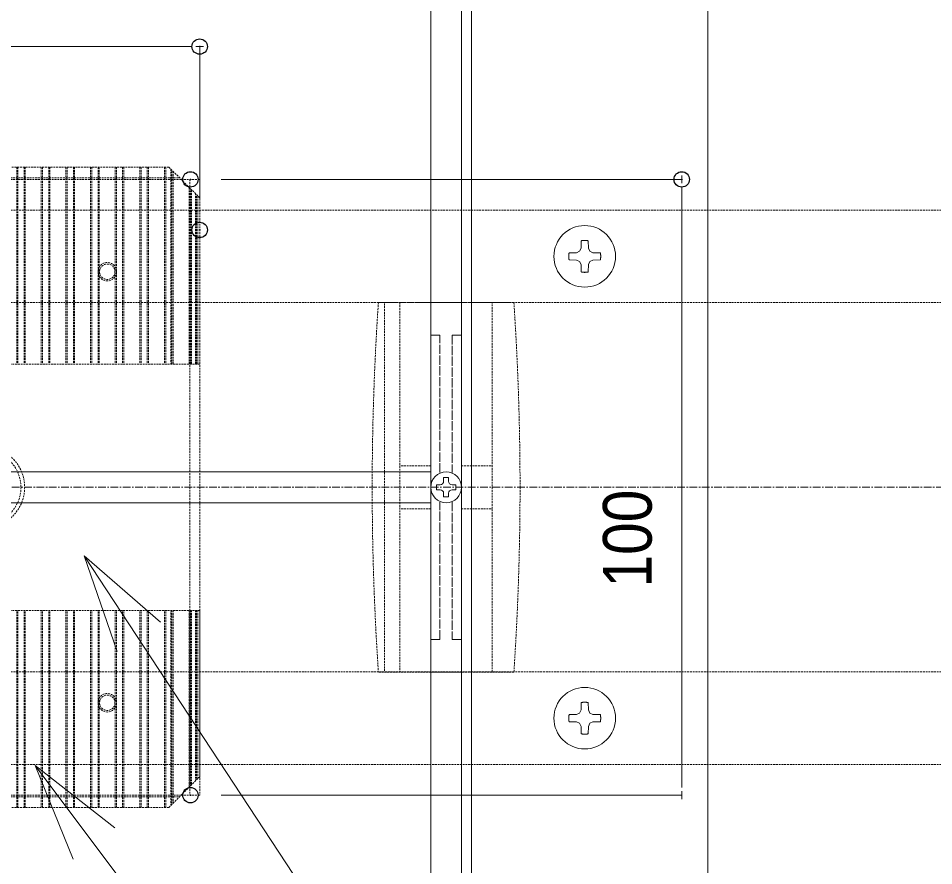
# Model space of a CAD drawing. Units: millimetres, scale not verified. Extents: x -4750 to 4750, y -3000 to 3000.
# Drawn here: x -1885.2 to -1736.6, y 1040.2 to 1177.8 of the extents above; entities that cross this region are included whole.
import ezdxf
from ezdxf.enums import TextEntityAlignment as Align

# ---------------------------------------------------------------- set-up
doc = ezdxf.new("R2010")
doc.units = ezdxf.units.MM
doc.header["$LTSCALE"] = 5
doc.header["$PDMODE"] = 32
doc.header["$PDSIZE"] = 2.5
for name, pattern in [('CHAIN1', [8, 5, -1, 1, -1]), ('DASHED1', [1.8, 1.2, -0.6]), ('LONG_DASHED1', [7, 6, -1])]:
    doc.linetypes.add(name, pattern=pattern)
for name, color, linetype, lineweight in [('0-0_デッキ', 7, 'Continuous', 9), ('0-1_束', 7, 'Continuous', 9), ('0-2_根太', 7, 'Continuous', 9), ('0-4_0', 7, 'Continuous', 9), ('0-6_文字', 7, 'Continuous', 9), ('0-7_寸法', 7, 'Continuous', 9), ('0-8_ビス', 7, 'Continuous', 9), ('0-A_WQCS', 7, 'Continuous', 9)]:
    doc.layers.add(name, color=color, linetype=linetype, lineweight=lineweight)
doc.layers.add('0-9_Defpoints', color=7, linetype='Continuous')
doc.styles.add('Osaka', font='')
doc.styles.get('Osaka').set_extended_font_data('Osaka')

# ---------------------------------------------------------------- blocks, each defined once
blk = doc.blocks.new('_DOT')
at = {"layer": '0-4_0'}
for p, q in [((-10, 0), (-20, 0)), ((-5, 0), (5, 0))]:
    blk.add_line(p, q, dxfattribs=at)
blk = doc.blocks.new('グループ-228-1')
at = {"layer": '0-2_根太', "linetype": 'DASHED1'}
for p, q in [((-13647.2, 4386.8), (-3005.1, 4386.8)), ((-13647.2, 4086.8), (-3005.1, 4086.8)), ((-13647.2, 2886.8), (-3005.1, 2886.8)), ((-13647.2, 2586.8), (-3005.1, 2586.8))]:
    blk.add_line(p, q, dxfattribs=at)
at = {"layer": '0-2_根太', "linetype": 'CHAIN1'}
blk.add_line((-19524.5, 3486.8), (-2524.5, 3486.8), dxfattribs=at)
blk = doc.blocks.new('グループ-25-1')
at = {"layer": '0-A_WQCS'}
blk.add_line((8, -19.6), (8, -31.2), dxfattribs=at)
for points in [[(-8, 19.6), (-8, 31.3), (8, 31.3), (8, 19.6)], [(-19.6, -8), (-31.2, -8), (-31.2, 8), (-19.6, 8)], [(19.6, 8), (31.3, 8), (31.3, -8), (19.6, -8)], [(8, -31.2), (-8, -31.2), (-8, -19.6)]]:
    blk.add_lwpolyline(points, dxfattribs=at)
blk.add_circle((0, 0), 50, dxfattribs=at)
for centre, start, end in [((-19.6, 19.6), 270, 0), ((19.6, 19.6), 180, 270), ((-19.6, -19.6), 0, 90), ((19.6, -19.6), 90, 180)]:
    blk.add_arc(centre, 11.6, start, end, dxfattribs=at)
blk = doc.blocks.new('グループ-26-1')
at = {"layer": '0-A_WQCS'}
blk.add_blockref('グループ-25-1', (0, 0), dxfattribs=at)
blk = doc.blocks.new('グループ-27-1')
at = {"layer": '0-A_WQCS', "linetype": 'DASHED1'}
for p, q in [((220, 600), (-220, 600)), ((-200, 596.7), (-200, -596.7)), ((-149.8, 600), (-149.8, -600)), ((149.8, -600), (149.8, 600)), ((-49.8, 70), (-149.8, 70)), ((49.8, 70), (149.8, 70)), ((-49.8, -70), (-149.8, -70)), ((49.8, -70), (149.8, -70)), ((220, -600), (-220, -600))]:
    blk.add_line(p, q, dxfattribs=at)
at = {"layer": '0-A_WQCS', "linetype": 'LONG_DASHED1'}
for p, q in [((-49.8, 600), (-49.8, 14.9)), ((49.8, 14.9), (49.8, 600)), ((-49.8, 494.2), (-20, 494.2)), ((-20, 48), (-20, 494.2)), ((20, 494.2), (20, 48)), ((20, 494.2), (49.8, 494.2)), ((-49.8, -14.9), (-49.8, -600)), ((49.8, -600), (49.8, -14.9)), ((-20, -494.2), (-20, -48)), ((20, -48), (20, -494.2)), ((-20, -494.2), (-49.8, -494.2)), ((49.8, -494.2), (20, -494.2))]:
    blk.add_line(p, q, dxfattribs=at)
at = {"layer": '0-A_WQCS'}
for p, q in [((-49.8, 600), (50.2, 600)), ((50.2, -600), (-49.8, -600))]:
    blk.add_line(p, q, dxfattribs=at)
at = {"layer": '0-A_WQCS', "linetype": 'DASHED1'}
for centre, start, end in [((8770, 0), 176.1817, 183.8183), ((-8770, 0), 0, 3.8183), ((-8770, 0), 356.1817, 0)]:
    blk.add_arc(centre, 9010, start, end, dxfattribs=at)
at = {"layer": '0-A_WQCS'}
blk.add_blockref('グループ-26-1', (0, 0), dxfattribs=at)
blk = doc.blocks.new('グループ-28-1')
at = {"layer": '0-A_WQCS'}
blk.add_blockref('グループ-27-1', (0, 0), dxfattribs=at)
blk = doc.blocks.new('WQCS2016平')
at = {"layer": '0-A_WQCS'}
blk.add_blockref('グループ-28-1', (0, 0), dxfattribs=at)
blk = doc.blocks.new('グループ-229-1')
at = {"layer": '0-1_束', "linetype": 'DASHED1'}
for p, q in [((-9115, 3086.8), (-7715, 3086.8)), ((-9115, 2546.8), (-9115, 3086.8)), ((-9109, 3086.8), (-9109, 2540.8)), ((-9105, 3086.8), (-9105, 2536.8)), ((-9085, 2516.8), (-9085, 3086.8)), ((-9081, 2512.8), (-9081, 3086.8)), ((-9029, 2460.8), (-9029, 3086.8)), ((-9025, 3086.8), (-9025, 2456.8)), ((-9005, 2446.8), (-9005, 3086.8)), ((-9001, 2446.8), (-9001, 3086.8)), ((-8949, 2446.8), (-8949, 3086.8)), ((-8945, 2446.8), (-8945, 3086.8)), ((-8925, 2446.8), (-8925, 3086.8)), ((-8921, 2446.8), (-8921, 3086.8)), ((-8869, 2446.8), (-8869, 3086.8)), ((-8865, 2446.8), (-8865, 3086.8)), ((-8845, 2446.8), (-8845, 3086.8)), ((-8841, 2446.8), (-8841, 3086.8)), ((-8789, 2446.8), (-8789, 3086.8)), ((-8785, 2446.8), (-8785, 3086.8)), ((-8765, 2446.8), (-8765, 3086.8)), ((-8761, 2446.8), (-8761, 3086.8)), ((-8709, 2446.8), (-8709, 3086.8)), ((-8705, 2446.8), (-8705, 3086.8)), ((-8685, 2446.8), (-8685, 3086.8)), ((-8681, 2446.8), (-8681, 3086.8)), ((-8629, 2446.8), (-8629, 3086.8)), ((-8625, 3086.8), (-8625, 2446.8)), ((-8605, 2446.8), (-8605, 3086.8)), ((-8601, 2446.8), (-8601, 3086.8)), ((-8549, 2446.8), (-8549, 3086.8)), ((-8545, 2446.8), (-8545, 3086.8)), ((-8525, 2446.8), (-8525, 3086.8)), ((-8521, 2446.8), (-8521, 3086.8)), ((-8469, 2446.8), (-8469, 3086.8)), ((-8465, 2446.8), (-8465, 3086.8)), ((-8445, 2446.8), (-8445, 3086.8)), ((-8441, 2446.8), (-8441, 3086.8)), ((-8389, 2446.8), (-8389, 3086.8)), ((-8385, 2446.8), (-8385, 3086.8)), ((-8365, 2446.8), (-8365, 3086.8)), ((-8361, 2446.8), (-8361, 3086.8)), ((-8309, 2446.8), (-8309, 3086.8)), ((-8305, 2446.8), (-8305, 3086.8)), ((-8285, 2446.8), (-8285, 3086.8)), ((-8281, 2446.8), (-8281, 3086.8)), ((-8229, 2446.8), (-8229, 3086.8)), ((-8225, 2446.8), (-8225, 3086.8)), ((-8205, 2446.8), (-8205, 3086.8)), ((-8201, 2446.8), (-8201, 3086.8)), ((-8149, 2446.8), (-8149, 3086.8)), ((-8145, 2446.8), (-8145, 3086.8)), ((-8125, 2446.8), (-8125, 3086.8)), ((-8121, 2446.8), (-8121, 3086.8)), ((-8069, 2446.8), (-8069, 3086.8)), ((-8065, 2446.8), (-8065, 3086.8)), ((-8045, 2446.8), (-8045, 3086.8)), ((-8041, 2446.8), (-8041, 3086.8)), ((-7989, 2446.8), (-7989, 3086.8)), ((-7985, 2446.8), (-7985, 3086.8)), ((-7965, 2446.8), (-7965, 3086.8)), ((-7961, 2446.8), (-7961, 3086.8)), ((-7909, 2446.8), (-7909, 3086.8)), ((-7905, 2446.8), (-7905, 3086.8)), ((-7885, 2446.8), (-7885, 3086.8)), ((-7881, 2446.8), (-7881, 3086.8)), ((-7829, 2446.8), (-7829, 3086.8)), ((-7825, 2446.8), (-7825, 3086.8)), ((-7809, 2452.8), (-7809, 3086.8)), ((-7805, 3086.8), (-7805, 2456.8)), ((-7801, 3086.8), (-7801, 2460.8)), ((-7749, 3086.8), (-7749, 2512.8)), ((-7745, 3086.8), (-7745, 2516.8)), ((-7741, 3086.8), (-7741, 2520.8)), ((-7729, 3086.8), (-7729, 2532.8)), ((-7725, 3086.8), (-7725, 2536.8)), ((-7721, 3086.8), (-7721, 2540.8)), ((-7715, 3086.8), (-7715, 2546.8)), ((-9015, 2446.8), (-9115, 2546.8)), ((-7715, 2546.8), (-7815, 2446.8)), ((-9050, 2481.8), (-7779.9, 2481.8)), ((-7815, 2446.8), (-9015, 2446.8))]:
    blk.add_line(p, q, dxfattribs=at)
for centre in [(-8815, 2786.8), (-8015, 2786.8)]:
    blk.add_circle(centre, 25, dxfattribs=at)
blk = doc.blocks.new('グループ-230-1')
at = {"layer": '0-1_束', "linetype": 'DASHED1'}
for p, q in [((-9015, 4526.8), (-9115, 4426.8)), ((-7815, 4526.8), (-9015, 4526.8)), ((-9005, 4526.8), (-9005, 3886.8)), ((-9001, 4526.8), (-9001, 3886.8)), ((-8949, 4526.8), (-8949, 3886.8)), ((-8945, 4526.8), (-8945, 3886.8)), ((-8925, 4526.8), (-8925, 3886.8)), ((-8921, 4526.8), (-8921, 3886.8)), ((-8869, 4526.8), (-8869, 3886.8)), ((-8865, 4526.8), (-8865, 3886.8)), ((-8845, 4526.8), (-8845, 3886.8)), ((-8841, 4526.8), (-8841, 3886.8)), ((-8789, 4526.8), (-8789, 3886.8)), ((-8785, 4526.8), (-8785, 3886.8)), ((-8765, 4526.8), (-8765, 3886.8)), ((-8761, 4526.8), (-8761, 3886.8)), ((-8709, 4526.8), (-8709, 3886.8)), ((-8705, 4526.8), (-8705, 3886.8)), ((-8685, 4526.8), (-8685, 3886.8)), ((-8681, 4526.8), (-8681, 3886.8)), ((-8629, 4526.8), (-8629, 3886.8)), ((-8625, 3886.8), (-8625, 4526.8)), ((-8605, 4526.8), (-8605, 3886.8)), ((-8601, 4526.8), (-8601, 3886.8)), ((-8549, 4526.8), (-8549, 3886.8)), ((-8545, 4526.8), (-8545, 3886.8)), ((-8525, 4526.8), (-8525, 3886.8)), ((-8521, 4526.8), (-8521, 3886.8)), ((-8469, 4526.8), (-8469, 3886.8)), ((-8465, 4526.8), (-8465, 3886.8)), ((-8445, 4526.8), (-8445, 3886.8)), ((-8441, 4526.8), (-8441, 3886.8)), ((-8389, 4526.8), (-8389, 3886.8)), ((-8385, 4526.8), (-8385, 3886.8)), ((-8365, 4526.8), (-8365, 3886.8)), ((-8361, 4526.8), (-8361, 3886.8)), ((-8309, 4526.8), (-8309, 3886.8)), ((-8305, 4526.8), (-8305, 3886.8)), ((-8285, 4526.8), (-8285, 3886.8)), ((-8281, 4526.8), (-8281, 3886.8)), ((-8229, 4526.8), (-8229, 3886.8)), ((-8225, 4526.8), (-8225, 3886.8)), ((-8205, 4526.8), (-8205, 3886.8)), ((-8201, 4526.8), (-8201, 3886.8)), ((-8149, 4526.8), (-8149, 3886.8)), ((-8145, 4526.8), (-8145, 3886.8)), ((-8125, 4526.8), (-8125, 3886.8)), ((-8121, 4526.8), (-8121, 3886.8)), ((-8069, 4526.8), (-8069, 3886.8)), ((-8065, 4526.8), (-8065, 3886.8)), ((-8045, 4526.8), (-8045, 3886.8)), ((-8041, 4526.8), (-8041, 3886.8)), ((-7989, 4526.8), (-7989, 3886.8)), ((-7985, 4526.8), (-7985, 3886.8)), ((-7965, 4526.8), (-7965, 3886.8)), ((-7961, 4526.8), (-7961, 3886.8)), ((-7909, 4526.8), (-7909, 3886.8)), ((-7905, 4526.8), (-7905, 3886.8)), ((-7885, 4526.8), (-7885, 3886.8)), ((-7881, 4526.8), (-7881, 3886.8)), ((-7829, 4526.8), (-7829, 3886.8)), ((-7825, 4526.8), (-7825, 3886.8)), ((-7715, 4426.8), (-7815, 4526.8)), ((-7809, 4520.8), (-7809, 3886.8)), ((-9050, 4491.7), (-7779.9, 4491.7)), ((-9029, 4512.8), (-9029, 3886.8)), ((-9025, 3886.8), (-9025, 4516.8)), ((-7805, 3886.8), (-7805, 4516.8)), ((-7801, 3886.8), (-7801, 4512.8)), ((-9081, 4460.8), (-9081, 3886.8)), ((-7749, 3886.8), (-7749, 4460.8)), ((-9109, 3886.8), (-9109, 4432.8)), ((-9105, 3886.8), (-9105, 4436.8)), ((-9085, 4456.8), (-9085, 3886.8)), ((-7745, 3886.8), (-7745, 4456.8)), ((-7741, 3886.8), (-7741, 4452.8)), ((-7729, 3886.8), (-7729, 4440.8)), ((-7725, 3886.8), (-7725, 4436.8)), ((-7721, 3886.8), (-7721, 4432.8)), ((-9115, 4426.8), (-9115, 3886.8)), ((-7715, 3886.8), (-7715, 4426.8)), ((-9115, 3886.8), (-7715, 3886.8))]:
    blk.add_line(p, q, dxfattribs=at)
for centre in [(-8815, 4186.8), (-8015, 4186.8)]:
    blk.add_circle(centre, 25, dxfattribs=at)
blk = doc.blocks.new('グループ-231-1')
at = {"layer": '0-1_束', "linetype": 'DASHED1'}
for p, q in [((-9083, 4486.8), (-9083, 2486.8)), ((-7775, 4486.8), (-9055, 4486.8)), ((-7747, 4486.8), (-7747, 2486.8))]:
    blk.add_line(p, q, dxfattribs=at)
blk.add_lwpolyline([(-7775, 4486.8), (-7715, 4486.8), (-7715, 2486.8), (-7775, 2486.8), (-9055, 2486.8), (-9115, 2486.8), (-9115, 4486.8), (-9055, 4486.8)], dxfattribs=at)
for centre, radius in [((-8815, 4186.8), 30), ((-8015, 4186.8), 30), ((-8415, 3486.8), 132), ((-8415, 3486.8), 132), ((-8415, 3486.8), 120), ((-8815, 2786.8), 30), ((-8015, 2786.8), 30)]:
    blk.add_circle(centre, radius, dxfattribs=at)
at = {"layer": '0-1_束'}
for name in ['グループ-230-1', 'グループ-229-1']:
    blk.add_blockref(name, (0, 0), dxfattribs=at)
blk = doc.blocks.new('グループ-251-1')
at = {"layer": '0-8_ビス', "color": 134}
for p, q in [((-6476.9, 2763.6), (-6481.6, 2753.4)), ((-6476.9, 2763.6), (-6476.6, 2787.4)), ((-6453.1, 2763.6), (-6448.4, 2753.4)), ((-6491.8, 2748.7), (-6481.6, 2753.4)), ((-6438.2, 2748.7), (-6448.4, 2753.4)), ((-6438.2, 2748.7), (-6414.4, 2748.3)), ((-6491.8, 2724.8), (-6515.6, 2725.2)), ((-6491.8, 2724.8), (-6481.6, 2720.1)), ((-6476.9, 2710), (-6481.6, 2720.1)), ((-6453.1, 2710), (-6453.4, 2686.2)), ((-6453.1, 2710), (-6448.4, 2720.1)), ((-6438.2, 2724.8), (-6448.4, 2720.1))]:
    blk.add_line(p, q, dxfattribs=at)
for points in [[(-6453.1, 2763.6), (-6453.4, 2787.4), (-6454.2, 2787.6), (-6455, 2787.7), (-6455.7, 2787.9), (-6456.5, 2788), (-6457.3, 2788.1), (-6458.1, 2788.2), (-6458.8, 2788.3), (-6459.6, 2788.4), (-6460.4, 2788.5), (-6461.1, 2788.6), (-6461.9, 2788.6), (-6462.7, 2788.7), (-6463.5, 2788.7), (-6464.2, 2788.7), (-6465, 2788.7), (-6465.8, 2788.7), (-6466.6, 2788.7), (-6467.3, 2788.7), (-6468.1, 2788.6), (-6468.9, 2788.6), (-6469.6, 2788.5), (-6470.4, 2788.4), (-6471.2, 2788.3), (-6472, 2788.2), (-6472.7, 2788.1), (-6473.5, 2788), (-6474.3, 2787.9), (-6475, 2787.7), (-6475.8, 2787.6), (-6476.6, 2787.4)], [(-6491.8, 2748.7), (-6515.6, 2748.3), (-6515.8, 2747.6), (-6516, 2746.8), (-6516.1, 2746), (-6516.2, 2745.3), (-6516.4, 2744.5), (-6516.5, 2743.7), (-6516.6, 2742.9), (-6516.7, 2742.2), (-6516.7, 2741.4), (-6516.8, 2740.6), (-6516.9, 2739.9), (-6516.9, 2739.1), (-6516.9, 2738.3), (-6516.9, 2737.5), (-6517, 2736.8), (-6516.9, 2736), (-6516.9, 2735.2), (-6516.9, 2734.5), (-6516.9, 2733.7), (-6516.8, 2732.9), (-6516.7, 2732.1), (-6516.7, 2731.4), (-6516.6, 2730.6), (-6516.5, 2729.8), (-6516.4, 2729.1), (-6516.2, 2728.3), (-6516.1, 2727.5), (-6516, 2726.7), (-6515.8, 2726), (-6515.6, 2725.2)], [(-6438.2, 2724.8), (-6414.4, 2725.2), (-6414.2, 2726), (-6414.1, 2726.7), (-6413.9, 2727.5), (-6413.8, 2728.3), (-6413.7, 2729.1), (-6413.5, 2729.8), (-6413.4, 2730.6), (-6413.4, 2731.4), (-6413.3, 2732.1), (-6413.2, 2732.9), (-6413.2, 2733.7), (-6413.1, 2734.5), (-6413.1, 2735.2), (-6413.1, 2736), (-6413.1, 2736.8), (-6413.1, 2737.5), (-6413.1, 2738.3), (-6413.1, 2739.1), (-6413.2, 2739.9), (-6413.2, 2740.6), (-6413.3, 2741.4), (-6413.4, 2742.2), (-6413.4, 2742.9), (-6413.5, 2743.7), (-6413.7, 2744.5), (-6413.8, 2745.3), (-6413.9, 2746), (-6414.1, 2746.8), (-6414.2, 2747.6), (-6414.4, 2748.3)], [(-6476.9, 2710), (-6476.6, 2686.2), (-6475.8, 2686), (-6475, 2685.8), (-6474.3, 2685.7), (-6473.5, 2685.5), (-6472.7, 2685.4), (-6472, 2685.3), (-6471.2, 2685.2), (-6470.4, 2685.1), (-6469.6, 2685), (-6468.9, 2685), (-6468.1, 2684.9), (-6467.3, 2684.9), (-6466.6, 2684.9), (-6465.8, 2684.8), (-6465, 2684.8), (-6464.2, 2684.8), (-6463.5, 2684.9), (-6462.7, 2684.9), (-6461.9, 2684.9), (-6461.1, 2685), (-6460.4, 2685), (-6459.6, 2685.1), (-6458.8, 2685.2), (-6458.1, 2685.3), (-6457.3, 2685.4), (-6456.5, 2685.5), (-6455.7, 2685.7), (-6455, 2685.8), (-6454.2, 2686), (-6453.4, 2686.2)]]:
    blk.add_lwpolyline(points, dxfattribs=at)
blk.add_circle((-6465, 2736.8), 100, dxfattribs=at)
blk = doc.blocks.new('グループ-252-1')
at = {"layer": '0-8_ビス', "color": 134}
for p, q in [((-6453.1, 4263.6), (-6453.4, 4287.4)), ((-6491.8, 4248.7), (-6481.6, 4253.4)), ((-6476.9, 4263.6), (-6481.6, 4253.4)), ((-6453.1, 4263.6), (-6448.4, 4253.4)), ((-6438.2, 4248.7), (-6448.4, 4253.4)), ((-6491.8, 4248.7), (-6515.6, 4248.3)), ((-6491.8, 4224.8), (-6481.6, 4220.1)), ((-6476.9, 4210), (-6481.6, 4220.1)), ((-6453.1, 4210), (-6448.4, 4220.1)), ((-6438.2, 4224.8), (-6448.4, 4220.1)), ((-6438.2, 4224.8), (-6414.4, 4225.2)), ((-6476.9, 4210), (-6476.6, 4186.2))]:
    blk.add_line(p, q, dxfattribs=at)
for points in [[(-6476.9, 4263.6), (-6476.6, 4287.4), (-6475.8, 4287.6), (-6475, 4287.7), (-6474.3, 4287.9), (-6473.5, 4288), (-6472.7, 4288.1), (-6472, 4288.2), (-6471.2, 4288.3), (-6470.4, 4288.4), (-6469.6, 4288.5), (-6468.9, 4288.6), (-6468.1, 4288.6), (-6467.3, 4288.7), (-6466.6, 4288.7), (-6465.8, 4288.7), (-6465, 4288.7), (-6464.2, 4288.7), (-6463.5, 4288.7), (-6462.7, 4288.7), (-6461.9, 4288.6), (-6461.1, 4288.6), (-6460.4, 4288.5), (-6459.6, 4288.4), (-6458.8, 4288.3), (-6458.1, 4288.2), (-6457.3, 4288.1), (-6456.5, 4288), (-6455.7, 4287.9), (-6455, 4287.7), (-6454.2, 4287.6), (-6453.4, 4287.4)], [(-6491.8, 4224.8), (-6515.6, 4225.2), (-6515.8, 4226), (-6516, 4226.7), (-6516.1, 4227.5), (-6516.2, 4228.3), (-6516.4, 4229.1), (-6516.5, 4229.8), (-6516.6, 4230.6), (-6516.7, 4231.4), (-6516.7, 4232.1), (-6516.8, 4232.9), (-6516.9, 4233.7), (-6516.9, 4234.5), (-6516.9, 4235.2), (-6516.9, 4236), (-6517, 4236.8), (-6516.9, 4237.5), (-6516.9, 4238.3), (-6516.9, 4239.1), (-6516.9, 4239.9), (-6516.8, 4240.6), (-6516.7, 4241.4), (-6516.7, 4242.2), (-6516.6, 4242.9), (-6516.5, 4243.7), (-6516.4, 4244.5), (-6516.2, 4245.3), (-6516.1, 4246), (-6516, 4246.8), (-6515.8, 4247.6), (-6515.6, 4248.3)], [(-6438.2, 4248.7), (-6414.4, 4248.3), (-6414.2, 4247.6), (-6414.1, 4246.8), (-6413.9, 4246), (-6413.8, 4245.3), (-6413.7, 4244.5), (-6413.5, 4243.7), (-6413.4, 4242.9), (-6413.4, 4242.2), (-6413.3, 4241.4), (-6413.2, 4240.6), (-6413.2, 4239.9), (-6413.1, 4239.1), (-6413.1, 4238.3), (-6413.1, 4237.5), (-6413.1, 4236.8), (-6413.1, 4236), (-6413.1, 4235.2), (-6413.1, 4234.5), (-6413.2, 4233.7), (-6413.2, 4232.9), (-6413.3, 4232.1), (-6413.4, 4231.4), (-6413.4, 4230.6), (-6413.5, 4229.8), (-6413.7, 4229.1), (-6413.8, 4228.3), (-6413.9, 4227.5), (-6414.1, 4226.7), (-6414.2, 4226), (-6414.4, 4225.2)], [(-6453.1, 4210), (-6453.4, 4186.2), (-6454.2, 4186), (-6455, 4185.8), (-6455.7, 4185.7), (-6456.5, 4185.5), (-6457.3, 4185.4), (-6458.1, 4185.3), (-6458.8, 4185.2), (-6459.6, 4185.1), (-6460.4, 4185), (-6461.1, 4185), (-6461.9, 4184.9), (-6462.7, 4184.9), (-6463.5, 4184.9), (-6464.2, 4184.8), (-6465, 4184.8), (-6465.8, 4184.8), (-6466.6, 4184.9), (-6467.3, 4184.9), (-6468.1, 4184.9), (-6468.9, 4185), (-6469.6, 4185), (-6470.4, 4185.1), (-6471.2, 4185.2), (-6472, 4185.3), (-6472.7, 4185.4), (-6473.5, 4185.5), (-6474.3, 4185.7), (-6475, 4185.8), (-6475.8, 4186), (-6476.6, 4186.2)]]:
    blk.add_lwpolyline(points, dxfattribs=at)
blk.add_circle((-6465, 4236.8), 100, dxfattribs=at)

msp = doc.modelspace()

# ---------------------------------------------------------------- linework, layer by layer
at = {"layer": '0-0_デッキ'}
for p, q in [((-1818.248, 894.155), (-1818.248, 1376.655)), ((-1813.248, 811.655), (-1813.248, 1376.655)), ((-1963.248, 1104.155), (-1818.248, 1104.155)), ((-1818.248, 1099.155), (-1963.248, 1099.155))]:
    msp.add_line(p, q, dxfattribs=at)
at = {"layer": '0-0_デッキ', "color": 134}
for points in [[(-1813.251, 1371.655), (-1773.251, 1371.655), (-1773.251, 821.655), (-1813.251, 821.655)], [(-1813.251, 1371.655), (-1811.651, 1371.655), (-1811.651, 821.655), (-1813.251, 821.655)]]:
    msp.add_lwpolyline(points, close=True, dxfattribs=at)
at = {"layer": '0-6_文字'}
msp.add_line((-1826.612, 1017.581), (-1874.504, 1090.532), dxfattribs=at)
for points in [[(-1869.153, 1074.992), (-1874.504, 1090.532), (-1862.1, 1079.75)], [(-1647.947, 992.532), (-1834.572, 992.532), (-1882.463, 1056.482)], [(-1876.306, 1041.244), (-1882.463, 1056.482), (-1869.512, 1046.364)]]:
    msp.add_lwpolyline(points, dxfattribs=at)
at = {"layer": '0-7_寸法'}
for p, q in [((-1923.245, 1173.223), (-1858.252, 1173.223)), ((-1855.748, 1148.442), (-1855.748, 1173.223)), ((-1852.248, 1151.655), (-1777.5, 1151.655)), ((-1777.5, 1054.159), (-1777.5, 1149.151)), ((-1852.248, 1051.655), (-1777.5, 1051.655))]:
    msp.add_line(p, q, dxfattribs=at)
at = {"layer": '0-9_Defpoints'}
for p in [(-1855.748, 1173.223), (-1857.248, 1151.655), (-1777.5, 1151.655), (-1855.748, 1143.442), (-1857.248, 1051.655)]:
    msp.add_point(p, dxfattribs=at)

# ---------------------------------------------------------------- block references
at = {"layer": '0-1_束', "xscale": 0.05, "yscale": 0.05}
msp.add_blockref('グループ-231-1', (-1470, 927.316), dxfattribs=at)
at = {"layer": '0-2_根太', "xscale": 0.05, "yscale": 0.05}
msp.add_blockref('グループ-228-1', (-1470, 927.316), dxfattribs=at)
at = {"layer": '0-7_寸法', "xscale": 0.1251862, "yscale": 0.1251862}
msp.add_blockref('_DOT', (-1855.748, 1173.223), dxfattribs=at)
for p, rotation in [((-1777.5, 1151.655), 90), ((-1777.5, 1051.655), 270)]:
    msp.add_blockref('_DOT', p, dxfattribs=dict(at, rotation=rotation))
at = {"layer": '0-8_ビス', "xscale": 0.05, "yscale": 0.05}
for name in ['グループ-252-1', 'グループ-251-1']:
    msp.add_blockref(name, (-1470, 927.316), dxfattribs=at)
at = {"layer": '0-A_WQCS', "xscale": 0.05, "yscale": 0.05}
msp.add_blockref('WQCS2016平', (-1815.748, 1101.655), dxfattribs=at)

# ---------------------------------------------------------------- texts
at = {"layer": '0-7_寸法', "style": 'Osaka', "width": 0.9}
msp.add_text('100', height=7.918, rotation=90, dxfattribs=at).set_placement((-1780, 1085.366), align=Align.BOTTOM_LEFT)

doc.saveas('drawing.dxf')
